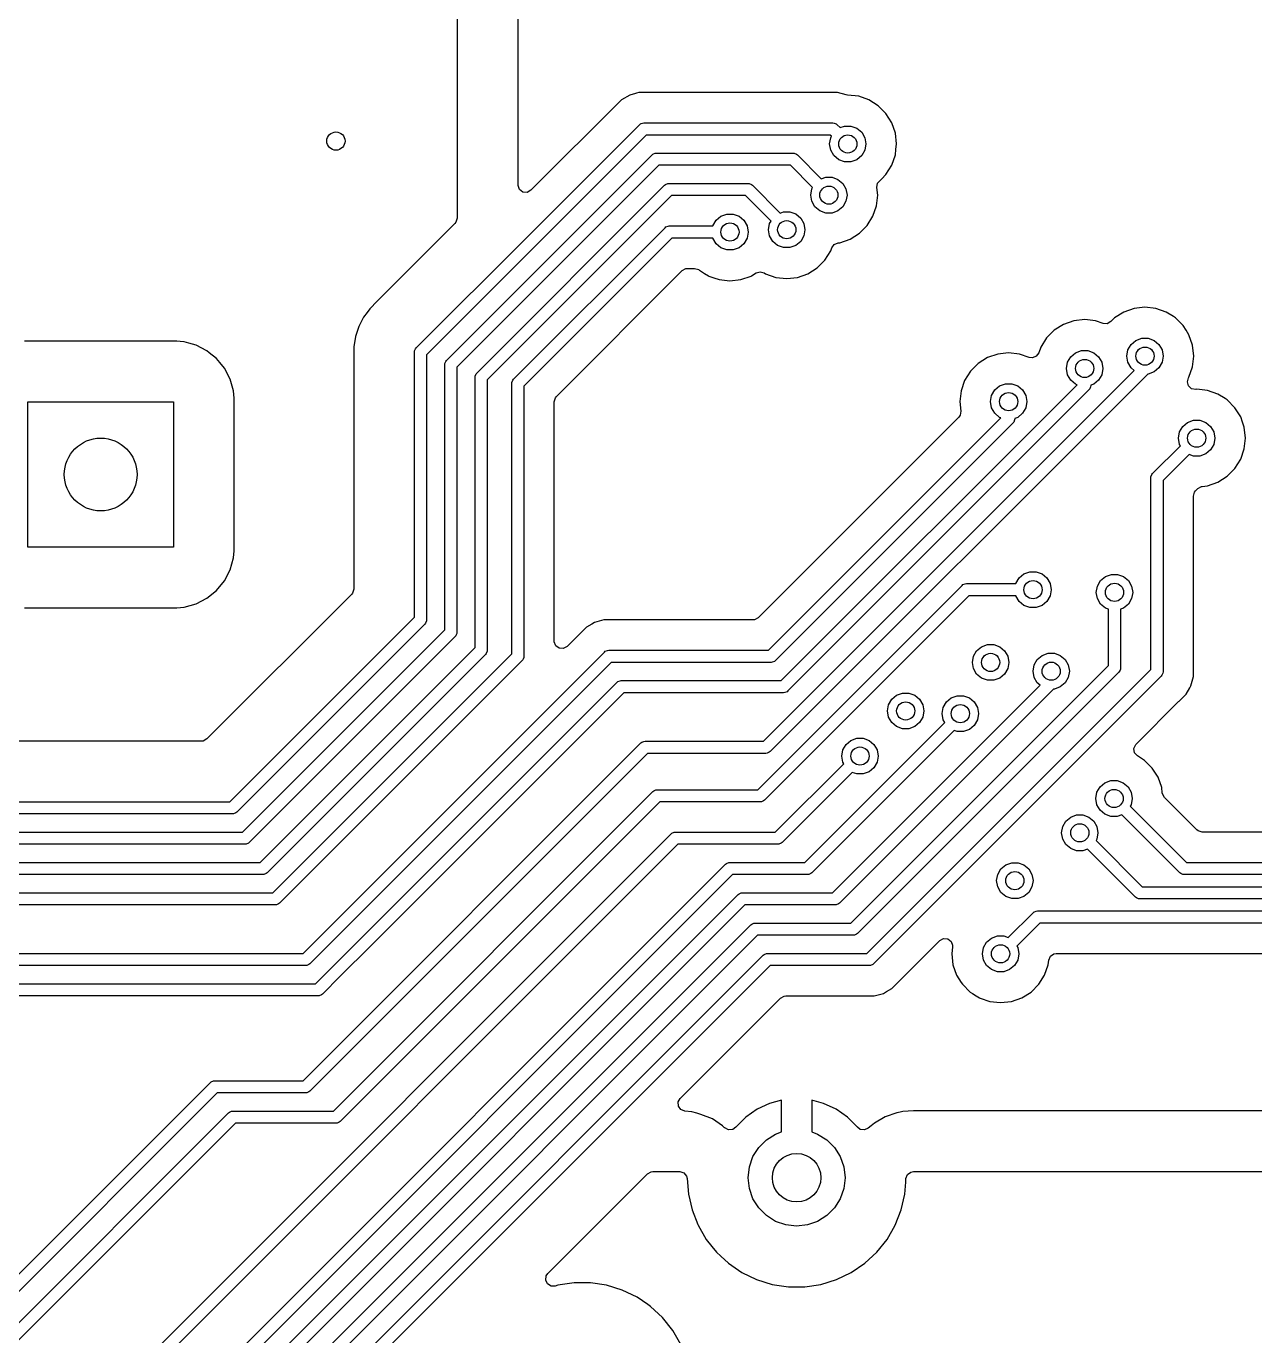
# Model space of a CAD drawing. Extents: x 2.85 to 10.26, y -4.55 to -2.42.
# Drawn here: x 4.523 to 5.321, y -4.004 to -3.154 of the extents above; entities that cross this region are included whole.
import ezdxf

# ---------------------------------------------------------------- set-up
doc = ezdxf.new("R2010")
doc.units = 0
doc.header["$MEASUREMENT"] = 0
doc.layers.add('BLACK', color=7, linetype='CONTINUOUS')

msp = doc.modelspace()

# ---------------------------------------------------------------- linework, layer by layer
at = {"layer": 'BLACK', "linetype": 'CONTINUOUS'}
for p, q in [((4.80315, -3.04229), (4.80315, -3.27838)), ((4.84274, -3.25687), (4.84274, -3.04229)), ((4.91906, -3.19742), (4.91523, -3.19844)), ((4.91963, -3.19726), (4.91906, -3.19742)), ((4.92124, -3.19683), (4.91963, -3.19726)), ((4.91963, -3.19726), (4.91963, -3.19726)), ((5.04374, -3.19683), (4.92124, -3.19683)), ((5.04404, -3.19683), (5.04374, -3.19683)), ((5.04374, -3.19683), (5.04374, -3.19683)), ((5.05026, -3.19683), (5.04404, -3.19683)), ((5.05578, -3.19831), (5.05026, -3.19683)), ((4.90984, -3.20155), (4.85107, -3.26033)), ((4.91523, -3.19844), (4.90984, -3.20155)), ((4.90984, -3.20155), (4.90984, -3.20155)), ((4.91523, -3.19844), (4.91523, -3.19844)), ((5.0566, -3.19842), (5.05578, -3.19831)), ((5.0566, -3.19844), (5.0566, -3.19842)), ((5.06393, -3.19927), (5.0566, -3.19844)), ((5.07063, -3.20162), (5.06393, -3.19927)), ((5.06393, -3.19927), (5.06393, -3.19927)), ((5.07664, -3.20539), (5.07063, -3.20162)), ((5.08167, -3.21042), (5.07664, -3.20539)), ((5.08544, -3.21643), (5.08167, -3.21042)), ((4.81766, -3.3216), (4.92157, -3.21769)), ((4.92157, -3.21769), (4.92217, -3.2172)), ((4.92217, -3.2172), (4.92259, -3.21703)), ((4.92259, -3.21703), (4.92359, -3.21661)), ((4.92359, -3.21661), (4.92436, -3.21654)), ((4.92436, -3.21654), (5.04715, -3.21654)), ((5.04715, -3.21654), (5.04792, -3.21661)), ((5.04792, -3.21661), (5.04934, -3.2172)), ((5.04934, -3.2172), (5.04994, -3.21769)), ((5.04994, -3.21769), (5.05188, -3.21963)), ((5.05188, -3.21963), (5.05482, -3.21856)), ((5.05482, -3.21856), (5.05892, -3.21856)), ((5.05892, -3.21856), (5.06278, -3.21996)), ((5.06278, -3.21996), (5.06592, -3.2226)), ((5.06592, -3.2226), (5.06797, -3.22615)), ((5.08779, -3.22313), (5.08544, -3.21643)), ((5.08859, -3.23019), (5.08779, -3.22313)), ((5.08779, -3.22313), (5.08779, -3.22313)), ((4.92599, -3.22441), (4.82323, -3.32717)), ((5.04552, -3.22441), (4.92599, -3.22441)), ((5.04506, -3.23019), (5.04577, -3.22615)), ((5.04577, -3.23423), (5.04506, -3.23019)), ((5.04632, -3.22521), (5.04552, -3.22441)), ((5.04577, -3.22615), (5.04632, -3.22521)), ((5.06797, -3.22615), (5.06868, -3.23019)), ((5.06868, -3.23019), (5.06797, -3.23423)), ((5.08817, -3.23387), (5.08859, -3.23019)), ((5.08859, -3.23019), (5.08859, -3.23019)), ((4.79629, -3.37081), (4.92973, -3.23737)), ((4.92973, -3.23737), (4.93032, -3.23688)), ((4.93032, -3.23688), (4.93074, -3.23671)), ((4.93074, -3.23671), (4.93174, -3.2363)), ((4.93174, -3.2363), (4.93251, -3.23622)), ((4.93251, -3.23622), (5.02132, -3.23622)), ((5.02132, -3.23622), (5.02209, -3.2363)), ((5.02209, -3.2363), (5.02351, -3.23688)), ((5.02351, -3.23688), (5.0241, -3.23737)), ((5.0241, -3.23737), (5.03959, -3.25287)), ((5.04782, -3.23778), (5.04577, -3.23423)), ((5.05096, -3.24042), (5.04782, -3.23778)), ((5.05482, -3.24182), (5.05096, -3.24042)), ((5.06278, -3.24042), (5.05892, -3.24182)), ((5.06592, -3.23778), (5.06278, -3.24042)), ((5.06797, -3.23423), (5.06592, -3.23778)), ((5.08544, -3.24395), (5.08779, -3.23725)), ((5.08779, -3.23725), (5.08817, -3.23387)), ((4.93414, -3.24409), (4.80301, -3.37523)), ((5.01969, -3.24409), (4.93414, -3.24409)), ((5.03403, -3.25844), (5.01969, -3.24409)), ((5.05892, -3.24182), (5.05482, -3.24182)), ((5.08167, -3.24996), (5.08544, -3.24395)), ((4.81597, -3.37897), (4.93788, -3.25706)), ((4.84275, -3.25722), (4.84274, -3.25687)), ((4.84371, -3.2598), (4.84275, -3.25722)), ((4.93788, -3.25706), (4.93848, -3.25657)), ((4.93848, -3.25657), (4.9399, -3.25598)), ((4.9399, -3.25598), (4.94067, -3.25591)), ((4.94067, -3.25591), (4.99213, -3.25591)), ((4.99213, -3.25591), (4.99289, -3.25598)), ((4.99289, -3.25598), (4.99431, -3.25657)), ((4.99431, -3.25657), (4.99491, -3.25706)), ((4.99491, -3.25706), (5.01296, -3.2751)), ((5.03959, -3.25287), (5.04254, -3.2518)), ((5.04254, -3.2518), (5.04664, -3.2518)), ((5.04664, -3.2518), (5.05049, -3.2532)), ((5.05049, -3.2532), (5.05363, -3.25583)), ((5.05363, -3.25583), (5.05569, -3.25939)), ((5.07575, -3.25848), (5.07622, -3.25578)), ((5.07622, -3.25578), (5.07714, -3.25449)), ((5.07714, -3.25449), (5.07887, -3.25276)), ((5.07887, -3.25276), (5.08167, -3.24996)), ((4.9423, -3.26378), (4.82269, -3.38338)), ((4.84591, -3.26145), (4.84371, -3.2598)), ((4.84866, -3.26164), (4.84591, -3.26145)), ((4.85107, -3.26033), (4.84866, -3.26164)), ((4.9905, -3.26378), (4.9423, -3.26378)), ((5.00703, -3.28031), (4.9905, -3.26378)), ((5.03278, -3.26343), (5.03349, -3.25939)), ((5.03349, -3.26747), (5.03278, -3.26343)), ((5.03349, -3.25939), (5.03403, -3.25844)), ((5.05569, -3.25939), (5.0564, -3.26343)), ((5.0564, -3.26343), (5.05569, -3.26747)), ((5.07551, -3.27048), (5.0763, -3.26343)), ((5.0763, -3.26343), (5.07575, -3.25848)), ((5.0763, -3.26343), (5.0763, -3.26343)), ((5.01296, -3.2751), (5.01517, -3.2743)), ((5.01517, -3.2743), (5.01927, -3.2743)), ((5.01927, -3.2743), (5.02312, -3.2757)), ((5.03554, -3.27102), (5.03349, -3.26747)), ((5.03868, -3.27366), (5.03554, -3.27102)), ((5.04254, -3.27506), (5.03868, -3.27366)), ((5.05049, -3.27366), (5.04664, -3.27506)), ((5.05363, -3.27102), (5.05049, -3.27366)), ((5.05569, -3.26747), (5.05363, -3.27102)), ((5.07316, -3.27719), (5.07551, -3.27048)), ((5.07551, -3.27048), (5.07551, -3.27048)), ((4.80172, -3.28184), (4.79222, -3.29134)), ((4.80237, -3.28102), (4.80172, -3.28184)), ((4.80315, -3.27838), (4.80237, -3.28102)), ((4.96922, -3.28336), (4.97127, -3.27981)), ((4.97127, -3.27981), (4.97441, -3.27717)), ((4.97441, -3.27717), (4.97826, -3.27577)), ((4.97826, -3.27577), (4.98237, -3.27577)), ((4.98237, -3.27577), (4.98622, -3.27717)), ((4.98622, -3.27717), (4.98936, -3.27981)), ((4.98936, -3.27981), (4.99141, -3.28336)), ((5.00541, -3.28593), (5.00612, -3.28189)), ((5.00612, -3.28189), (5.00703, -3.28031)), ((5.02312, -3.2757), (5.02627, -3.27834)), ((5.02627, -3.27834), (5.02832, -3.28189)), ((5.02832, -3.28189), (5.02903, -3.28593)), ((5.04664, -3.27506), (5.04254, -3.27506)), ((5.06938, -3.2832), (5.07316, -3.27719)), ((4.79222, -3.29134), (4.78238, -3.30118)), ((4.83974, -3.38304), (4.93816, -3.28462)), ((4.94258, -3.29134), (4.84646, -3.38746)), ((4.93816, -3.28462), (4.93876, -3.28413)), ((4.93876, -3.28413), (4.94018, -3.28354)), ((4.94018, -3.28354), (4.94094, -3.28346)), ((4.94094, -3.28346), (4.9692, -3.28346)), ((4.9692, -3.29134), (4.94258, -3.29134)), ((4.9692, -3.28346), (4.96922, -3.28336)), ((4.96922, -3.29144), (4.9692, -3.29134)), ((4.97127, -3.29499), (4.96922, -3.29144)), ((4.99141, -3.29144), (4.98936, -3.29499)), ((4.99141, -3.28336), (4.99213, -3.2874)), ((4.99213, -3.2874), (4.99141, -3.29144)), ((5.00612, -3.28997), (5.00541, -3.28593)), ((5.00817, -3.29352), (5.00612, -3.28997)), ((5.02832, -3.28997), (5.02627, -3.29352)), ((5.02903, -3.28593), (5.02832, -3.28997)), ((5.05835, -3.292), (5.06436, -3.28822)), ((5.06436, -3.28822), (5.06938, -3.2832)), ((4.97441, -3.29763), (4.97127, -3.29499)), ((4.97826, -3.29903), (4.97441, -3.29763)), ((4.98237, -3.29903), (4.97826, -3.29903)), ((4.98622, -3.29763), (4.98237, -3.29903)), ((4.98936, -3.29499), (4.98622, -3.29763)), ((5.01131, -3.29616), (5.00817, -3.29352)), ((5.01517, -3.29756), (5.01131, -3.29616)), ((5.01927, -3.29756), (5.01517, -3.29756)), ((5.02312, -3.29616), (5.01927, -3.29756)), ((5.02627, -3.29352), (5.02312, -3.29616)), ((5.04201, -3.30571), (5.04579, -3.29969)), ((5.04579, -3.29969), (5.04649, -3.29771)), ((5.04649, -3.29771), (5.04809, -3.29547)), ((5.04809, -3.29547), (5.05055, -3.29447)), ((5.05055, -3.29447), (5.05164, -3.29435)), ((5.05164, -3.29435), (5.05835, -3.292)), ((4.78238, -3.30118), (4.75116, -3.33239)), ((4.78238, -3.30118), (4.78238, -3.30118)), ((5.03699, -3.31073), (5.04201, -3.30571)), ((4.86759, -3.39419), (4.94931, -3.31247)), ((4.94931, -3.31247), (4.95172, -3.31115)), ((4.95172, -3.31115), (4.95276, -3.31104)), ((4.95276, -3.31104), (4.95739, -3.31104)), ((4.95739, -3.31104), (4.96002, -3.31182)), ((4.96002, -3.31182), (4.96043, -3.31211)), ((4.96043, -3.31211), (4.96054, -3.3122)), ((4.96054, -3.3122), (4.96054, -3.3122)), ((4.96054, -3.3122), (4.96381, -3.31425)), ((4.96381, -3.31425), (4.96641, -3.31589)), ((4.96641, -3.31589), (4.96655, -3.31598)), ((4.96655, -3.31598), (4.96979, -3.31711)), ((4.98737, -3.31832), (4.99408, -3.31598)), ((4.99408, -3.31598), (4.99422, -3.31589)), ((4.99422, -3.31589), (4.99734, -3.31393)), ((4.99734, -3.31393), (4.99999, -3.31318)), ((4.99999, -3.31318), (5.00253, -3.31393)), ((5.00253, -3.31393), (5.00346, -3.31451)), ((5.00346, -3.31451), (5.01016, -3.31685)), ((5.01016, -3.31685), (5.01016, -3.31685)), ((5.01016, -3.31685), (5.01722, -3.31765)), ((5.01722, -3.31765), (5.02428, -3.31685)), ((5.02428, -3.31685), (5.03098, -3.31451)), ((5.02428, -3.31685), (5.02428, -3.31685)), ((5.02428, -3.31685), (5.02428, -3.31685)), ((5.03098, -3.31451), (5.03699, -3.31073)), ((4.80782, -3.33144), (4.81766, -3.3216)), ((4.96979, -3.31711), (4.97326, -3.31832)), ((4.97326, -3.31832), (4.97326, -3.31832)), ((4.97326, -3.31832), (4.98031, -3.31912)), ((4.98031, -3.31912), (4.98031, -3.31912)), ((4.98031, -3.31912), (4.98032, -3.31912)), ((4.98032, -3.31912), (4.98737, -3.31832)), ((4.98737, -3.31832), (4.98737, -3.31832)), ((4.98737, -3.31832), (4.98737, -3.31832)), ((5.01722, -3.31765), (5.01722, -3.31765)), ((5.01722, -3.31765), (5.01722, -3.31765)), ((4.75116, -3.33239), (4.74634, -3.33722)), ((4.7766, -3.36266), (4.80782, -3.33144)), ((4.80782, -3.33144), (4.80782, -3.33144)), ((4.82323, -3.32717), (4.81339, -3.33701)), ((4.82323, -3.32717), (4.82323, -3.32717)), ((4.74462, -3.33959), (4.74233, -3.34273)), ((4.74634, -3.33722), (4.74462, -3.33959)), ((4.74634, -3.33722), (4.74634, -3.33722)), ((4.74634, -3.33722), (4.74634, -3.33722)), ((4.81339, -3.33701), (4.78332, -3.36707)), ((4.81339, -3.33701), (4.81339, -3.33701)), ((5.23612, -3.33942), (5.23011, -3.34319)), ((5.24282, -3.33707), (5.23612, -3.33942)), ((5.24988, -3.33628), (5.24282, -3.33707)), ((5.24282, -3.33707), (5.24282, -3.33707)), ((5.25694, -3.33707), (5.24988, -3.33628)), ((5.24988, -3.33628), (5.24988, -3.33628)), ((5.26364, -3.33942), (5.25694, -3.33707)), ((5.25694, -3.33707), (5.25694, -3.33707)), ((5.26829, -3.34234), (5.26364, -3.33942)), ((5.26965, -3.34319), (5.26829, -3.34234)), ((4.73924, -3.34881), (4.73713, -3.3553)), ((4.74233, -3.34273), (4.73924, -3.34881)), ((5.19696, -3.34743), (5.19095, -3.35121)), ((5.20366, -3.34509), (5.19696, -3.34743)), ((5.21072, -3.34429), (5.20366, -3.34509)), ((5.20366, -3.34509), (5.20366, -3.34509)), ((5.21778, -3.34509), (5.21072, -3.34429)), ((5.21072, -3.34429), (5.21072, -3.34429)), ((5.22261, -3.34678), (5.21778, -3.34509)), ((5.21778, -3.34509), (5.21778, -3.34509)), ((5.22526, -3.34694), (5.22261, -3.34678)), ((5.22768, -3.34562), (5.22526, -3.34694)), ((5.23011, -3.34319), (5.22768, -3.34562)), ((5.27468, -3.34822), (5.26965, -3.34319)), ((5.27656, -3.35121), (5.27468, -3.34822)), ((4.62118, -3.35825), (4.52212, -3.35825)), ((4.62327, -3.35843), (4.62118, -3.35825)), ((4.62118, -3.35825), (4.62118, -3.35825)), ((4.62588, -3.35867), (4.62327, -3.35843)), ((4.62897, -3.35955), (4.62588, -3.35867)), ((4.62588, -3.35867), (4.62588, -3.35867)), ((4.62588, -3.35867), (4.62588, -3.35867)), ((4.63358, -3.36087), (4.62897, -3.35955)), ((4.73713, -3.3553), (4.73606, -3.36203)), ((5.18593, -3.35623), (5.18215, -3.36225)), ((5.19095, -3.35121), (5.18593, -3.35623)), ((5.24083, -3.3604), (5.24398, -3.35776)), ((5.24398, -3.35776), (5.24783, -3.35636)), ((5.24783, -3.35636), (5.25193, -3.35636)), ((5.25193, -3.35636), (5.25579, -3.35776)), ((5.25579, -3.35776), (5.25893, -3.3604)), ((5.27845, -3.35423), (5.27656, -3.35121)), ((5.2808, -3.36093), (5.27845, -3.35423)), ((4.64069, -3.36458), (4.63358, -3.36087)), ((4.63358, -3.36087), (4.63358, -3.36087)), ((4.63358, -3.36087), (4.63358, -3.36087)), ((4.64214, -3.36576), (4.64069, -3.36458)), ((4.64689, -3.36964), (4.64214, -3.36576)), ((4.73606, -3.36203), (4.73606, -3.51926)), ((4.77545, -3.36544), (4.77553, -3.36467)), ((4.77545, -3.5376), (4.77545, -3.36544)), ((4.77553, -3.36467), (4.77611, -3.36325)), ((4.77611, -3.36325), (4.7766, -3.36266)), ((4.78332, -3.36707), (4.78332, -3.53923)), ((5.15428, -3.36664), (5.14757, -3.36898)), ((5.16134, -3.36584), (5.15428, -3.36664)), ((5.15428, -3.36664), (5.15428, -3.36664)), ((5.16839, -3.36664), (5.16134, -3.36584)), ((5.16134, -3.36584), (5.16134, -3.36584)), ((5.17467, -3.36883), (5.16839, -3.36664)), ((5.16839, -3.36664), (5.16839, -3.36664)), ((5.17929, -3.36807), (5.17673, -3.36909)), ((5.18089, -3.36584), (5.17929, -3.36807)), ((5.18215, -3.36225), (5.18089, -3.36584)), ((5.20167, -3.36842), (5.20482, -3.36578)), ((5.20482, -3.36578), (5.20867, -3.36438)), ((5.20867, -3.36438), (5.21277, -3.36438)), ((5.21277, -3.36438), (5.21663, -3.36578)), ((5.21663, -3.36578), (5.21977, -3.36842)), ((5.23807, -3.36799), (5.23878, -3.36395)), ((5.23878, -3.37203), (5.23807, -3.36799)), ((5.23878, -3.36395), (5.24083, -3.3604)), ((5.25893, -3.3604), (5.26098, -3.36395)), ((5.26098, -3.36395), (5.26169, -3.36799)), ((5.26169, -3.36799), (5.26098, -3.37203)), ((5.2816, -3.36799), (5.2808, -3.36093)), ((5.2808, -3.36093), (5.2808, -3.36093)), ((5.2808, -3.37505), (5.2816, -3.36799)), ((5.2816, -3.36799), (5.2816, -3.36799)), ((4.64894, -3.37215), (4.64689, -3.36964)), ((4.65196, -3.37585), (4.64894, -3.37215)), ((4.65567, -3.38295), (4.65196, -3.37585)), ((4.79514, -3.3736), (4.79521, -3.37283)), ((4.79514, -3.40551), (4.79514, -3.3736)), ((4.79521, -3.37283), (4.7958, -3.37141)), ((4.7958, -3.37141), (4.79629, -3.37081)), ((4.80301, -3.37523), (4.80301, -3.40551)), ((5.14156, -3.37276), (5.13654, -3.37778)), ((5.14757, -3.36898), (5.14156, -3.37276)), ((5.17673, -3.36909), (5.17467, -3.36883)), ((5.19891, -3.37601), (5.19962, -3.37197)), ((5.19962, -3.38005), (5.19891, -3.37601)), ((5.19962, -3.37197), (5.20167, -3.36842)), ((5.21977, -3.36842), (5.22182, -3.37197)), ((5.22182, -3.37197), (5.22253, -3.37601)), ((5.22253, -3.37601), (5.22182, -3.38005)), ((5.24083, -3.37558), (5.23878, -3.37203)), ((5.24286, -3.37728), (5.24083, -3.37558)), ((5.25893, -3.37558), (5.25579, -3.37822)), ((5.26098, -3.37203), (5.25893, -3.37558)), ((5.27845, -3.38175), (5.2808, -3.37505)), ((5.2808, -3.37505), (5.2808, -3.37505)), ((4.65787, -3.39065), (4.65567, -3.38295)), ((4.81482, -3.38175), (4.8149, -3.38098)), ((4.81482, -3.55728), (4.81482, -3.38175)), ((4.8149, -3.38098), (4.81548, -3.37956)), ((4.81548, -3.37956), (4.81597, -3.37897)), ((4.82269, -3.38338), (4.82269, -3.55892)), ((4.83858, -3.38583), (4.83866, -3.38506)), ((4.83866, -3.38506), (4.83925, -3.38364)), ((4.83925, -3.38364), (4.83974, -3.38304)), ((5.00203, -3.61811), (5.24286, -3.37728)), ((5.25165, -3.37962), (5.00644, -3.62483)), ((5.13276, -3.3838), (5.13042, -3.3905)), ((5.13654, -3.37778), (5.13276, -3.3838)), ((5.20167, -3.3836), (5.19962, -3.38005)), ((5.20482, -3.38624), (5.20167, -3.3836)), ((5.21977, -3.3836), (5.21663, -3.38624)), ((5.22182, -3.38005), (5.21977, -3.3836)), ((5.25193, -3.37962), (5.25165, -3.37962)), ((5.25579, -3.37822), (5.25193, -3.37962)), ((5.27745, -3.38461), (5.2782, -3.38216)), ((5.27814, -3.38727), (5.27745, -3.38461)), ((5.2782, -3.38216), (5.27845, -3.38175)), ((5.27845, -3.38175), (5.27845, -3.38175)), ((4.65829, -3.39535), (4.65787, -3.39065)), ((4.83858, -3.56136), (4.83858, -3.38583)), ((4.84646, -3.38746), (4.84646, -3.56299)), ((5.01356, -3.57874), (5.20573, -3.38657)), ((5.21351, -3.38993), (5.01797, -3.58546)), ((5.13042, -3.3905), (5.12962, -3.39756)), ((5.13042, -3.3905), (5.13042, -3.3905)), ((5.14952, -3.39756), (5.15024, -3.39352)), ((5.15024, -3.39352), (5.15229, -3.38996)), ((5.15229, -3.38996), (5.15543, -3.38733)), ((5.15543, -3.38733), (5.15928, -3.38592)), ((5.15928, -3.38592), (5.16339, -3.38592)), ((5.16339, -3.38592), (5.16724, -3.38733)), ((5.16724, -3.38733), (5.17038, -3.38996)), ((5.17038, -3.38996), (5.17243, -3.39352)), ((5.17243, -3.39352), (5.17315, -3.39756)), ((5.20573, -3.38657), (5.20482, -3.38624)), ((5.214, -3.38933), (5.21351, -3.38993)), ((5.21458, -3.38791), (5.214, -3.38933)), ((5.21466, -3.38714), (5.21458, -3.38791)), ((5.21663, -3.38624), (5.21466, -3.38695)), ((5.21466, -3.38695), (5.21466, -3.38714)), ((5.28017, -3.38914), (5.27814, -3.38727)), ((5.28288, -3.38961), (5.28017, -3.38914)), ((5.28346, -3.38954), (5.28288, -3.38961)), ((5.29052, -3.39034), (5.28346, -3.38954)), ((5.28346, -3.38954), (5.28346, -3.38954)), ((5.29723, -3.39269), (5.29052, -3.39034)), ((5.29052, -3.39034), (5.29052, -3.39034)), ((5.30189, -3.39562), (5.29723, -3.39269)), ((4.52441, -3.49213), (4.52441, -3.39764)), ((4.52441, -3.39764), (4.6189, -3.39764)), ((4.6189, -3.39764), (4.6189, -3.49213)), ((4.65829, -3.49441), (4.65829, -3.39535)), ((4.86616, -3.39764), (4.86694, -3.395)), ((4.86616, -3.55319), (4.86616, -3.39764)), ((4.86694, -3.395), (4.86759, -3.39419)), ((5.12962, -3.39756), (5.12962, -3.39756)), ((5.12962, -3.39756), (5.13031, -3.40368)), ((5.15024, -3.4016), (5.14952, -3.39756)), ((5.15229, -3.40515), (5.15024, -3.4016)), ((5.17243, -3.4016), (5.17038, -3.40515)), ((5.17315, -3.39756), (5.17243, -3.4016)), ((5.30324, -3.39646), (5.30189, -3.39562)), ((5.30826, -3.40149), (5.30324, -3.39646)), ((5.31204, -3.4075), (5.30826, -3.40149)), ((4.79514, -3.54331), (4.79514, -3.40551)), ((4.80301, -3.40551), (4.80301, -3.54331)), ((5.12891, -3.40768), (4.99867, -3.53792)), ((5.0054, -3.55906), (5.15634, -3.40812)), ((5.12984, -3.40639), (5.12891, -3.40768)), ((5.13031, -3.40368), (5.12984, -3.40639)), ((5.15543, -3.40778), (5.15229, -3.40515)), ((5.15634, -3.40812), (5.15543, -3.40778)), ((5.1652, -3.40946), (5.16461, -3.41088)), ((5.16527, -3.40869), (5.1652, -3.40946)), ((5.16724, -3.40778), (5.16527, -3.4085)), ((5.16527, -3.4085), (5.16527, -3.40869)), ((5.17038, -3.40515), (5.16724, -3.40778)), ((5.27756, -3.41103), (5.28141, -3.40963)), ((5.28141, -3.40963), (5.28552, -3.40963)), ((5.28552, -3.40963), (5.28937, -3.41103)), ((5.31324, -3.41094), (5.31204, -3.4075)), ((5.16412, -3.41148), (5.00982, -3.56578)), ((5.16461, -3.41088), (5.16412, -3.41148)), ((5.27165, -3.42126), (5.27237, -3.41722)), ((5.27237, -3.41722), (5.27442, -3.41367)), ((5.27442, -3.41367), (5.27756, -3.41103)), ((5.28937, -3.41103), (5.29251, -3.41367)), ((5.29251, -3.41367), (5.29456, -3.41722)), ((5.29456, -3.41722), (5.29528, -3.42126)), ((5.31438, -3.4142), (5.31324, -3.41094)), ((5.31518, -3.42126), (5.31438, -3.4142)), ((5.31438, -3.4142), (5.31438, -3.4142)), ((5.25485, -3.4443), (5.27291, -3.42624)), ((5.27237, -3.4253), (5.27165, -3.42126)), ((5.27291, -3.42624), (5.27237, -3.4253)), ((5.29456, -3.4253), (5.29251, -3.42885)), ((5.29528, -3.42126), (5.29456, -3.4253)), ((5.31438, -3.42832), (5.31518, -3.42126)), ((5.31518, -3.42126), (5.31518, -3.42126)), ((5.27847, -3.43182), (5.26158, -3.44872)), ((5.28141, -3.43289), (5.27847, -3.43182)), ((5.28552, -3.43289), (5.28141, -3.43289)), ((5.28937, -3.43149), (5.28552, -3.43289)), ((5.29251, -3.42885), (5.28937, -3.43149)), ((5.30826, -3.44103), (5.31204, -3.43502)), ((5.31204, -3.43502), (5.31438, -3.42832)), ((5.31438, -3.42832), (5.31438, -3.42832)), ((5.25437, -3.4449), (5.25485, -3.4443)), ((5.30324, -3.44606), (5.30826, -3.44103)), ((5.2537, -3.44709), (5.25378, -3.44632)), ((5.2537, -3.57144), (5.2537, -3.44709)), ((5.25378, -3.44632), (5.25437, -3.4449)), ((5.26158, -3.44872), (5.26158, -3.57307)), ((5.28419, -3.45396), (5.28661, -3.45265)), ((5.28661, -3.45265), (5.2871, -3.45257)), ((5.2871, -3.45257), (5.29052, -3.45218)), ((5.29052, -3.45218), (5.29723, -3.44983)), ((5.29723, -3.44983), (5.30324, -3.44606)), ((5.28128, -3.4589), (5.28206, -3.45626)), ((5.28128, -3.56996), (5.28128, -3.4589)), ((5.28206, -3.45626), (5.28271, -3.45545)), ((5.28271, -3.45545), (5.28419, -3.45396)), ((4.6189, -3.49213), (4.52441, -3.49213)), ((4.65787, -3.49911), (4.65829, -3.49441)), ((4.65567, -3.50681), (4.65787, -3.49911)), ((4.65196, -3.51391), (4.65567, -3.50681)), ((5.16607, -3.51565), (5.16812, -3.51209)), ((5.16812, -3.51209), (5.17126, -3.50946)), ((5.17126, -3.50946), (5.17511, -3.50805)), ((5.17511, -3.50805), (5.17922, -3.50805)), ((5.17922, -3.50805), (5.18307, -3.50946)), ((5.18307, -3.50946), (5.18621, -3.51209)), ((5.18621, -3.51209), (5.18826, -3.51565)), ((5.22103, -3.51383), (5.22417, -3.51119)), ((5.22417, -3.51119), (5.22803, -3.50979)), ((5.22803, -3.50979), (5.23213, -3.50979)), ((5.23213, -3.50979), (5.23599, -3.51119)), ((5.23599, -3.51119), (5.23913, -3.51383)), ((4.64069, -3.52518), (4.64689, -3.52012)), ((4.64689, -3.52012), (4.65196, -3.51391)), ((4.73606, -3.51926), (4.73529, -3.5219)), ((4.99837, -3.64961), (5.13107, -3.5169)), ((5.13107, -3.5169), (5.13167, -3.51641)), ((5.13167, -3.51641), (5.13309, -3.51582)), ((5.13309, -3.51582), (5.13386, -3.51575)), ((5.13386, -3.51575), (5.16605, -3.51575)), ((5.16605, -3.51575), (5.16607, -3.51565)), ((5.18826, -3.51565), (5.18898, -3.51969)), ((5.18898, -3.51969), (5.18826, -3.52372)), ((5.21827, -3.52142), (5.21898, -3.51738)), ((5.21898, -3.51738), (5.22103, -3.51383)), ((5.23913, -3.51383), (5.24118, -3.51738)), ((5.24118, -3.51738), (5.24189, -3.52142)), ((4.62588, -3.5311), (4.63358, -3.52889)), ((4.63358, -3.52889), (4.64069, -3.52518)), ((4.73463, -3.52271), (4.64068, -3.61666)), ((4.73529, -3.5219), (4.73463, -3.52271)), ((5.13549, -3.52362), (5.00278, -3.65633)), ((5.16605, -3.52362), (5.13549, -3.52362)), ((5.16607, -3.52372), (5.16605, -3.52362)), ((5.16812, -3.52728), (5.16607, -3.52372)), ((5.17126, -3.52991), (5.16812, -3.52728)), ((5.18621, -3.52728), (5.18307, -3.52991)), ((5.18826, -3.52372), (5.18621, -3.52728)), ((5.21898, -3.52546), (5.21827, -3.52142)), ((5.22103, -3.52901), (5.21898, -3.52546)), ((5.22417, -3.53165), (5.22103, -3.52901)), ((5.23913, -3.52901), (5.23599, -3.53165)), ((5.24118, -3.52546), (5.23913, -3.52901)), ((5.24189, -3.52142), (5.24118, -3.52546)), ((4.52212, -3.53152), (4.62118, -3.53152)), ((4.62118, -3.53152), (4.62588, -3.5311)), ((4.65557, -3.65748), (4.77545, -3.5376)), ((4.99867, -3.53792), (4.99626, -3.53924)), ((5.17511, -3.53132), (5.17126, -3.52991)), ((5.17922, -3.53132), (5.17511, -3.53132)), ((5.18307, -3.52991), (5.17922, -3.53132)), ((5.22614, -3.53236), (5.22417, -3.53165)), ((5.22614, -3.56888), (5.22614, -3.53236)), ((5.23599, -3.53165), (5.23402, -3.53236)), ((5.23402, -3.53236), (5.23402, -3.57051)), ((4.78217, -3.54201), (4.65998, -3.6642)), ((4.66372, -3.67717), (4.79514, -3.54575)), ((4.78266, -3.54142), (4.78217, -3.54201)), ((4.78325, -3.54), (4.78266, -3.54142)), ((4.78332, -3.53923), (4.78325, -3.54)), ((4.79514, -3.54575), (4.79514, -3.54331)), ((4.79514, -3.54331), (4.79514, -3.54331)), ((4.80301, -3.54331), (4.80301, -3.54331)), ((4.80301, -3.54331), (4.80301, -3.54738)), ((4.88706, -3.54407), (4.8745, -3.55664)), ((4.89052, -3.54208), (4.88706, -3.54407)), ((4.88706, -3.54407), (4.88706, -3.54407)), ((4.89245, -3.54096), (4.89052, -3.54208)), ((4.89052, -3.54208), (4.89052, -3.54208)), ((4.89846, -3.53935), (4.89245, -3.54096)), ((4.89245, -3.54096), (4.89245, -3.54096)), ((4.90469, -3.53935), (4.89846, -3.53935)), ((4.90499, -3.53935), (4.90469, -3.53935)), ((4.99522, -3.53935), (4.90499, -3.53935)), ((4.90499, -3.53935), (4.90499, -3.53935)), ((4.99626, -3.53924), (4.99522, -3.53935)), ((4.80186, -3.55017), (4.66814, -3.68389)), ((4.80235, -3.54957), (4.80186, -3.55017)), ((4.80256, -3.54905), (4.80235, -3.54957)), ((4.80293, -3.54815), (4.80256, -3.54905)), ((4.80301, -3.54738), (4.80293, -3.54815)), ((4.86617, -3.55353), (4.86616, -3.55319)), ((4.86714, -3.55611), (4.86617, -3.55353)), ((4.67525, -3.69685), (4.81482, -3.55728)), ((4.82154, -3.5617), (4.67967, -3.70357)), ((4.68341, -3.71654), (4.83858, -3.56136)), ((4.70309, -3.75591), (4.89879, -3.56021)), ((4.82203, -3.5611), (4.82154, -3.5617)), ((4.82262, -3.55968), (4.82203, -3.5611)), ((4.82269, -3.55892), (4.82262, -3.55968)), ((4.84646, -3.56299), (4.84638, -3.56376)), ((4.86934, -3.55776), (4.86714, -3.55611)), ((4.87208, -3.55796), (4.86934, -3.55776)), ((4.8745, -3.55664), (4.87208, -3.55796)), ((4.89879, -3.56021), (4.89939, -3.55972)), ((4.89939, -3.55972), (4.90081, -3.55913)), ((4.90081, -3.55913), (4.90157, -3.55906)), ((4.90157, -3.55906), (5.0054, -3.55906)), ((5.1378, -3.56693), (5.13851, -3.56289)), ((5.13851, -3.56289), (5.14056, -3.55934)), ((5.14056, -3.55934), (5.1437, -3.5567)), ((5.1437, -3.5567), (5.14756, -3.5553)), ((5.14756, -3.5553), (5.15166, -3.5553)), ((5.15166, -3.5553), (5.15551, -3.5567)), ((5.15551, -3.5567), (5.15865, -3.55934)), ((5.15865, -3.55934), (5.16071, -3.56289)), ((5.16071, -3.56289), (5.16142, -3.56693)), ((5.17993, -3.56504), (5.18307, -3.56241)), ((5.18307, -3.56241), (5.18693, -3.56101)), ((5.18693, -3.56101), (5.19103, -3.56101)), ((5.19103, -3.56101), (5.19488, -3.56241)), ((5.19488, -3.56241), (5.19802, -3.56504)), ((4.8453, -3.56578), (4.68782, -3.72326)), ((4.90321, -3.56693), (4.70751, -3.76263)), ((4.84579, -3.56518), (4.8453, -3.56578)), ((4.84597, -3.56476), (4.84579, -3.56518)), ((4.84638, -3.56376), (4.84597, -3.56476)), ((5.00703, -3.56693), (4.90321, -3.56693)), ((5.0078, -3.56685), (5.00703, -3.56693)), ((5.00922, -3.56627), (5.0078, -3.56685)), ((5.00982, -3.56578), (5.00922, -3.56627)), ((5.0588, -3.73622), (5.22614, -3.56888)), ((5.06924, -3.75591), (5.2537, -3.57144)), ((5.13851, -3.57097), (5.1378, -3.56693)), ((5.14056, -3.57452), (5.13851, -3.57097)), ((5.16071, -3.57097), (5.15865, -3.57452)), ((5.16142, -3.56693), (5.16071, -3.57097)), ((5.17717, -3.57264), (5.17788, -3.5686)), ((5.17788, -3.5686), (5.17993, -3.56504)), ((5.19802, -3.56504), (5.20008, -3.5686)), ((5.20008, -3.5686), (5.20079, -3.57264)), ((5.23366, -3.57195), (5.23335, -3.5727)), ((5.23394, -3.57128), (5.23366, -3.57195)), ((5.23402, -3.57051), (5.23394, -3.57128)), ((5.28128, -3.57618), (5.28128, -3.56996)), ((4.74145, -3.74539), (4.90694, -3.57989)), ((4.90694, -3.57989), (4.90754, -3.5794)), ((4.90754, -3.5794), (4.90896, -3.57882)), ((4.90896, -3.57882), (4.90973, -3.57874)), ((4.90973, -3.57874), (5.01356, -3.57874)), ((5.23286, -3.57329), (5.06321, -3.74294)), ((5.26042, -3.57585), (5.07365, -3.76263)), ((5.1437, -3.57716), (5.14056, -3.57452)), ((5.14756, -3.57856), (5.1437, -3.57716)), ((5.15166, -3.57856), (5.14756, -3.57856)), ((5.15551, -3.57716), (5.15166, -3.57856)), ((5.15865, -3.57452), (5.15551, -3.57716)), ((5.17788, -3.57668), (5.17717, -3.57264)), ((5.17993, -3.58023), (5.17788, -3.57668)), ((5.18176, -3.58176), (5.17993, -3.58023)), ((5.19802, -3.58023), (5.19488, -3.58287)), ((5.20008, -3.57668), (5.19802, -3.58023)), ((5.20079, -3.57264), (5.20008, -3.57668)), ((5.23335, -3.5727), (5.23286, -3.57329)), ((5.26091, -3.57526), (5.26042, -3.57585)), ((5.26111, -3.57478), (5.26091, -3.57526)), ((5.2615, -3.57384), (5.26111, -3.57478)), ((5.26158, -3.57307), (5.2615, -3.57384)), ((5.27967, -3.5822), (5.28128, -3.57618)), ((4.91136, -3.58661), (4.74702, -3.75096)), ((5.01519, -3.58661), (4.91136, -3.58661)), ((5.01596, -3.58654), (5.01519, -3.58661)), ((5.01738, -3.58595), (5.01596, -3.58654)), ((5.01797, -3.58546), (5.01738, -3.58595)), ((5.04699, -3.71654), (5.18176, -3.58176)), ((5.19039, -3.58427), (5.0514, -3.72326)), ((5.08544, -3.59083), (5.08858, -3.5882)), ((5.08858, -3.5882), (5.09244, -3.58679)), ((5.09244, -3.58679), (5.09654, -3.58679)), ((5.09654, -3.58679), (5.10039, -3.5882)), ((5.10039, -3.5882), (5.10354, -3.59083)), ((5.12402, -3.58997), (5.12787, -3.58856)), ((5.12787, -3.58856), (5.13197, -3.58856)), ((5.13197, -3.58856), (5.13583, -3.58997)), ((5.19103, -3.58427), (5.19039, -3.58427)), ((5.19488, -3.58287), (5.19103, -3.58427)), ((5.27215, -3.59199), (5.27656, -3.58759)), ((5.27656, -3.58759), (5.27892, -3.5835)), ((5.27892, -3.5835), (5.27967, -3.5822)), ((5.08268, -3.59843), (5.08339, -3.59439)), ((5.08339, -3.59439), (5.08544, -3.59083)), ((5.10354, -3.59083), (5.10559, -3.59439)), ((5.10559, -3.59439), (5.1063, -3.59843)), ((5.11811, -3.6002), (5.11882, -3.59616)), ((5.11882, -3.59616), (5.12087, -3.5926)), ((5.12087, -3.5926), (5.12402, -3.58997)), ((5.13583, -3.58997), (5.13897, -3.5926)), ((5.13897, -3.5926), (5.14102, -3.59616)), ((5.14102, -3.59616), (5.14173, -3.6002)), ((5.24411, -3.62003), (5.27175, -3.59239)), ((5.27175, -3.59239), (5.27215, -3.59199)), ((5.27175, -3.59239), (5.27175, -3.59239)), ((5.27215, -3.59199), (5.27215, -3.59199)), ((5.02907, -3.69685), (5.11987, -3.60605)), ((5.08339, -3.60246), (5.08268, -3.59843)), ((5.08544, -3.60602), (5.08339, -3.60246)), ((5.08858, -3.60865), (5.08544, -3.60602)), ((5.10354, -3.60602), (5.10039, -3.60865)), ((5.10559, -3.60246), (5.10354, -3.60602)), ((5.1063, -3.59843), (5.10559, -3.60246)), ((5.11882, -3.60424), (5.11811, -3.6002)), ((5.11987, -3.60605), (5.11882, -3.60424)), ((5.14102, -3.60424), (5.13897, -3.60779)), ((5.14173, -3.6002), (5.14102, -3.60424)), ((5.12594, -3.61112), (5.03349, -3.70357)), ((5.09244, -3.61006), (5.08858, -3.60865)), ((5.09654, -3.61006), (5.09244, -3.61006)), ((5.10039, -3.60865), (5.09654, -3.61006)), ((5.12787, -3.61183), (5.12594, -3.61112)), ((5.13197, -3.61183), (5.12787, -3.61183)), ((5.13583, -3.61042), (5.13197, -3.61183)), ((5.13897, -3.60779), (5.13583, -3.61042)), ((4.63723, -3.61809), (4.10943, -3.61809)), ((4.63827, -3.61798), (4.63723, -3.61809)), ((4.64068, -3.61666), (4.63827, -3.61798)), ((4.70309, -3.83858), (4.92241, -3.61926)), ((4.92241, -3.61926), (4.92301, -3.61877)), ((4.92301, -3.61877), (4.92443, -3.61819)), ((4.92443, -3.61819), (4.9252, -3.61811)), ((4.9252, -3.61811), (5.00203, -3.61811)), ((5.05366, -3.62372), (5.05572, -3.62016)), ((5.05572, -3.62016), (5.05886, -3.61753)), ((5.05886, -3.61753), (5.06271, -3.61612)), ((5.06271, -3.61612), (5.06681, -3.61612)), ((5.06681, -3.61612), (5.07067, -3.61753)), ((5.07067, -3.61753), (5.07381, -3.62016)), ((5.07381, -3.62016), (5.07586, -3.62372)), ((5.24273, -3.62284), (5.24384, -3.62032)), ((5.24314, -3.62556), (5.24273, -3.62284)), ((5.24384, -3.62032), (5.24411, -3.62003)), ((4.92683, -3.62598), (4.70751, -3.8453)), ((5.00366, -3.62598), (4.92683, -3.62598)), ((5.00443, -3.62591), (5.00366, -3.62598)), ((5.00584, -3.62532), (5.00443, -3.62591)), ((5.00644, -3.62483), (5.00584, -3.62532)), ((5.05295, -3.62775), (5.05366, -3.62372)), ((5.05366, -3.63179), (5.05295, -3.62775)), ((5.07586, -3.62372), (5.07657, -3.62775)), ((5.07657, -3.62775), (5.07586, -3.63179)), ((5.24497, -3.62762), (5.24314, -3.62556)), ((5.24958, -3.63052), (5.24497, -3.62762)), ((5.25461, -3.63554), (5.24958, -3.63052)), ((5.24958, -3.63052), (5.24958, -3.63052)), ((5.00978, -3.67717), (5.05421, -3.63274)), ((5.05977, -3.63832), (5.0142, -3.68389)), ((5.05421, -3.63274), (5.05366, -3.63179)), ((5.06271, -3.63939), (5.05977, -3.63832)), ((5.06681, -3.63939), (5.06271, -3.63939)), ((5.07067, -3.63798), (5.06681, -3.63939)), ((5.07381, -3.63535), (5.07067, -3.63798)), ((5.07586, -3.63179), (5.07381, -3.63535)), ((5.25838, -3.64155), (5.25461, -3.63554)), ((5.21871, -3.65127), (5.22076, -3.64772)), ((5.22076, -3.64772), (5.2239, -3.64509)), ((5.2239, -3.64509), (5.22776, -3.64368)), ((5.22776, -3.64368), (5.23186, -3.64368)), ((5.23186, -3.64368), (5.23572, -3.64509)), ((5.23572, -3.64509), (5.23886, -3.64772)), ((5.23886, -3.64772), (5.24091, -3.65127)), ((5.26073, -3.64826), (5.25838, -3.64155)), ((5.26112, -3.65168), (5.26073, -3.64826)), ((4.72278, -3.85827), (4.93029, -3.65076)), ((4.93029, -3.65076), (4.93088, -3.65027)), ((4.93088, -3.65027), (4.9323, -3.64968)), ((4.9323, -3.64968), (4.93307, -3.64961)), ((4.93307, -3.64961), (4.99837, -3.64961)), ((5.00219, -3.65682), (5.00077, -3.6574)), ((5.00278, -3.65633), (5.00219, -3.65682)), ((5.218, -3.65531), (5.21871, -3.65127)), ((5.21871, -3.65935), (5.218, -3.65531)), ((5.24091, -3.65127), (5.24162, -3.65531)), ((5.24162, -3.65531), (5.24091, -3.65935)), ((5.2612, -3.65217), (5.26112, -3.65168)), ((5.26252, -3.65458), (5.2612, -3.65217)), ((5.28365, -3.67572), (5.26252, -3.65458)), ((4.10602, -3.65748), (4.65557, -3.65748)), ((4.6572, -3.66535), (4.10765, -3.66535)), ((4.65797, -3.66528), (4.6572, -3.66535)), ((4.65939, -3.66469), (4.65797, -3.66528)), ((4.65998, -3.6642), (4.65939, -3.66469)), ((4.9347, -3.65748), (4.72719, -3.86499)), ((5, -3.65748), (4.9347, -3.65748)), ((5.00077, -3.6574), (5, -3.65748)), ((5.22076, -3.66291), (5.21871, -3.65935)), ((5.2239, -3.66554), (5.22076, -3.66291)), ((5.22776, -3.66695), (5.2239, -3.66554)), ((5.24091, -3.65935), (5.24036, -3.6603)), ((5.24036, -3.6603), (5.27691, -3.69685)), ((5.19573, -3.67759), (5.19644, -3.67355)), ((5.19644, -3.67355), (5.19849, -3.66999)), ((5.19849, -3.66999), (5.20163, -3.66736)), ((5.20163, -3.66736), (5.20549, -3.66595)), ((5.20549, -3.66595), (5.20959, -3.66595)), ((5.20959, -3.66595), (5.21344, -3.66736)), ((5.21344, -3.66736), (5.21659, -3.66999)), ((5.21659, -3.66999), (5.21864, -3.67355)), ((5.21864, -3.67355), (5.21935, -3.67759)), ((5.23186, -3.66695), (5.22776, -3.66695)), ((5.2348, -3.66587), (5.23186, -3.66695)), ((5.2725, -3.70357), (5.2348, -3.66587)), ((4.11417, -3.67717), (4.66372, -3.67717)), ((4.56984, -4.05058), (4.9421, -3.67832)), ((4.9421, -3.67832), (4.94269, -3.67783)), ((4.94269, -3.67783), (4.94411, -3.67724)), ((4.94411, -3.67724), (4.94488, -3.67717)), ((4.94488, -3.67717), (5.00978, -3.67717)), ((5.19644, -3.68162), (5.19573, -3.67759)), ((5.19849, -3.68518), (5.19644, -3.68162)), ((5.21864, -3.68162), (5.21809, -3.68257)), ((5.21809, -3.68257), (5.24812, -3.7126)), ((5.21935, -3.67759), (5.21864, -3.68162)), ((5.28446, -3.67637), (5.28365, -3.67572)), ((5.2871, -3.67715), (5.28446, -3.67637)), ((5.45275, -3.67715), (5.2871, -3.67715)), ((4.66535, -3.68504), (4.1158, -3.68504)), ((4.94651, -3.68504), (4.57425, -4.0573)), ((4.66612, -3.68496), (4.66535, -3.68504)), ((4.66754, -3.68438), (4.66612, -3.68496)), ((4.66814, -3.68389), (4.66754, -3.68438)), ((5.01142, -3.68504), (4.94651, -3.68504)), ((5.01218, -3.68496), (5.01142, -3.68504)), ((5.0136, -3.68438), (5.01218, -3.68496)), ((5.0142, -3.68389), (5.0136, -3.68438)), ((5.20163, -3.68781), (5.19849, -3.68518)), ((5.20549, -3.68922), (5.20163, -3.68781)), ((5.20959, -3.68922), (5.20549, -3.68922)), ((5.21253, -3.68815), (5.20959, -3.68922)), ((5.24371, -3.71932), (5.21253, -3.68815)), ((4.1257, -3.69685), (4.64567, -3.69685)), ((4.56982, -4.10571), (4.97753, -3.698)), ((4.64567, -3.69685), (4.67525, -3.69685)), ((4.97753, -3.698), (4.97813, -3.69751)), ((4.97813, -3.69751), (4.97955, -3.69693)), ((4.97955, -3.69693), (4.98031, -3.69685)), ((4.98031, -3.69685), (5.02907, -3.69685)), ((5.15631, -3.70107), (5.15945, -3.69843)), ((5.15945, -3.69843), (5.1633, -3.69703)), ((5.1633, -3.69703), (5.16741, -3.69703)), ((5.16741, -3.69703), (5.17126, -3.69843)), ((5.17126, -3.69843), (5.1744, -3.70107)), ((5.27691, -3.69685), (5.46294, -3.69685)), ((4.64567, -3.70472), (4.12734, -3.70472)), ((4.98195, -3.70472), (4.57655, -4.11012)), ((4.67689, -3.70472), (4.64567, -3.70472)), ((4.67765, -3.70465), (4.67689, -3.70472)), ((4.67907, -3.70406), (4.67765, -3.70465)), ((4.67967, -3.70357), (4.67907, -3.70406)), ((5.0307, -3.70472), (4.98195, -3.70472)), ((5.03147, -3.70465), (5.0307, -3.70472)), ((5.03289, -3.70406), (5.03147, -3.70465)), ((5.03349, -3.70357), (5.03289, -3.70406)), ((5.15354, -3.70866), (5.15426, -3.70462)), ((5.15426, -3.70462), (5.15631, -3.70107)), ((5.1744, -3.70107), (5.17645, -3.70462)), ((5.17645, -3.70462), (5.17717, -3.70866)), ((5.2731, -3.70406), (5.2725, -3.70357)), ((5.27452, -3.70465), (5.2731, -3.70406)), ((5.27528, -3.70472), (5.27452, -3.70465)), ((5.46457, -3.70472), (5.27528, -3.70472)), ((4.13386, -3.71654), (4.68341, -3.71654)), ((4.9867, -3.71703), (4.9877, -3.71661)), ((4.9877, -3.71661), (4.98847, -3.71654)), ((4.98847, -3.71654), (5.04699, -3.71654)), ((5.15426, -3.7127), (5.15354, -3.70866)), ((5.15631, -3.71625), (5.15426, -3.7127)), ((5.15945, -3.71889), (5.15631, -3.71625)), ((5.1744, -3.71625), (5.17126, -3.71889)), ((5.17645, -3.7127), (5.1744, -3.71625)), ((5.17717, -3.70866), (5.17645, -3.7127)), ((5.24812, -3.7126), (5.48656, -3.7126)), ((4.68504, -3.72441), (4.13549, -3.72441)), ((4.68436, -4.01901), (4.98568, -3.71769)), ((4.68581, -3.72433), (4.68504, -3.72441)), ((4.68723, -3.72375), (4.68581, -3.72433)), ((4.68782, -3.72326), (4.68723, -3.72375)), ((4.9901, -3.72441), (4.69108, -4.02342)), ((4.98568, -3.71769), (4.98628, -3.7172)), ((4.98628, -3.7172), (4.9867, -3.71703)), ((5.04862, -3.72441), (4.9901, -3.72441)), ((5.04939, -3.72433), (5.04862, -3.72441)), ((5.05081, -3.72375), (5.04939, -3.72433)), ((5.0514, -3.72326), (5.05081, -3.72375)), ((5.1633, -3.72029), (5.15945, -3.71889)), ((5.16741, -3.72029), (5.1633, -3.72029)), ((5.17126, -3.71889), (5.16741, -3.72029)), ((5.2443, -3.71981), (5.24371, -3.71932)), ((5.24572, -3.7204), (5.2443, -3.71981)), ((5.24649, -3.72047), (5.24572, -3.7204)), ((5.48819, -3.72047), (5.24649, -3.72047)), ((5.16108, -3.74562), (5.1772, -3.7295)), ((5.1772, -3.7295), (5.1778, -3.72901)), ((5.1778, -3.72901), (5.17822, -3.72884)), ((5.17822, -3.72884), (5.17922, -3.72842)), ((5.17922, -3.72842), (5.17999, -3.72835)), ((5.17999, -3.72835), (5.47244, -3.72835)), ((4.70813, -4.02309), (4.99384, -3.73737)), ((4.99384, -3.73737), (4.99444, -3.73688)), ((4.99444, -3.73688), (4.99585, -3.7363)), ((4.99585, -3.7363), (4.99662, -3.73622)), ((4.99662, -3.73622), (5.0588, -3.73622)), ((5.18162, -3.73622), (5.16664, -3.7512)), ((5.47081, -3.73622), (5.18162, -3.73622)), ((4.99825, -3.74409), (4.71485, -4.0275)), ((4.72163, -3.76521), (4.74145, -3.74539)), ((4.74145, -3.74539), (4.74145, -3.74539)), ((5.06043, -3.74409), (4.99825, -3.74409)), ((5.0612, -3.74402), (5.06043, -3.74409)), ((5.06262, -3.74343), (5.0612, -3.74402)), ((5.06321, -3.74294), (5.06262, -3.74343)), ((5.09019, -3.77396), (5.11659, -3.74755)), ((5.11659, -3.74755), (5.119, -3.74623)), ((5.119, -3.74623), (5.12175, -3.74643)), ((5.12175, -3.74643), (5.12395, -3.74808)), ((5.12395, -3.74808), (5.12491, -3.75066)), ((5.12491, -3.75066), (5.12489, -3.75155)), ((5.14499, -3.75214), (5.14704, -3.74859)), ((5.14704, -3.74859), (5.15018, -3.74595)), ((5.15018, -3.74595), (5.15404, -3.74455)), ((5.15404, -3.74455), (5.15814, -3.74455)), ((5.15814, -3.74455), (5.16108, -3.74562)), ((4.46457, -3.75591), (4.70309, -3.75591)), ((4.74702, -3.75096), (4.72719, -3.77078)), ((4.7295, -4.02955), (5.00199, -3.75706)), ((5.00199, -3.75706), (5.00259, -3.75657)), ((5.00259, -3.75657), (5.00401, -3.75598)), ((5.00401, -3.75598), (5.00478, -3.75591)), ((5.00478, -3.75591), (5.06924, -3.75591)), ((5.12489, -3.75155), (5.12437, -3.75618)), ((5.12437, -3.75618), (5.12437, -3.75618)), ((5.12437, -3.75618), (5.12517, -3.76324)), ((5.14428, -3.75618), (5.14499, -3.75214)), ((5.14499, -3.76022), (5.14428, -3.75618)), ((5.16664, -3.7512), (5.16719, -3.75214)), ((5.16719, -3.75214), (5.1679, -3.75618)), ((5.1679, -3.75618), (5.16719, -3.76022)), ((5.18734, -3.76026), (5.18841, -3.75772)), ((5.18841, -3.75772), (5.19068, -3.75617)), ((5.19068, -3.75617), (5.19219, -3.75593)), ((5.19219, -3.75593), (5.46192, -3.75593)), ((4.70472, -3.76378), (4.4662, -3.76378)), ((4.70549, -3.7637), (4.70472, -3.76378)), ((4.70691, -3.76312), (4.70549, -3.7637)), ((4.70751, -3.76263), (4.70691, -3.76312)), ((4.71125, -3.77559), (4.72163, -3.76521)), ((4.72163, -3.76521), (4.72163, -3.76521)), ((5.00641, -3.76378), (4.73622, -4.03397)), ((5.07087, -3.76378), (5.00641, -3.76378)), ((5.07163, -3.7637), (5.07087, -3.76378)), ((5.07305, -3.76312), (5.07163, -3.7637)), ((5.07365, -3.76263), (5.07305, -3.76312)), ((5.12517, -3.76324), (5.12517, -3.76324)), ((5.12517, -3.76324), (5.12751, -3.76994)), ((5.14704, -3.76378), (5.14499, -3.76022)), ((5.15018, -3.76641), (5.14704, -3.76378)), ((5.15404, -3.76782), (5.15018, -3.76641)), ((5.15814, -3.76782), (5.15404, -3.76782)), ((5.16199, -3.76641), (5.15814, -3.76782)), ((5.16513, -3.76378), (5.16199, -3.76641)), ((5.16719, -3.76022), (5.16513, -3.76378)), ((5.18466, -3.76994), (5.18701, -3.76324)), ((5.18701, -3.76324), (5.18734, -3.76026)), ((5.18701, -3.76324), (5.18701, -3.76324)), ((5.18701, -3.76324), (5.18701, -3.76324)), ((4.48819, -3.77559), (4.71125, -3.77559)), ((4.72719, -3.77078), (4.71566, -3.78231)), ((4.72719, -3.77078), (4.72719, -3.77078)), ((5.08538, -3.77876), (5.08978, -3.77436)), ((5.08978, -3.77436), (5.09019, -3.77396)), ((5.08978, -3.77436), (5.08978, -3.77436)), ((5.09019, -3.77396), (5.09019, -3.77396)), ((5.12751, -3.76994), (5.13054, -3.77476)), ((5.13054, -3.77476), (5.13129, -3.77596)), ((5.13129, -3.77596), (5.13631, -3.78098)), ((5.17586, -3.78098), (5.18088, -3.77596)), ((5.18088, -3.77596), (5.18466, -3.76994)), ((4.71288, -3.78346), (4.48982, -3.78346)), ((4.71365, -3.78339), (4.71288, -3.78346)), ((4.71507, -3.7828), (4.71365, -3.78339)), ((4.71566, -3.78231), (4.71507, -3.7828)), ((5.01314, -3.78491), (5.01555, -3.7836)), ((5.01555, -3.7836), (5.01659, -3.78348)), ((5.01659, -3.78348), (5.06745, -3.78348)), ((5.06745, -3.78348), (5.06745, -3.78348)), ((5.06745, -3.78348), (5.06775, -3.78348)), ((5.06775, -3.78348), (5.07398, -3.78348)), ((5.07398, -3.78348), (5.07999, -3.78187)), ((5.07398, -3.78348), (5.07398, -3.78348)), ((5.07999, -3.78187), (5.08196, -3.78073)), ((5.08196, -3.78073), (5.08538, -3.77876)), ((5.13631, -3.78098), (5.13796, -3.78201)), ((5.13796, -3.78201), (5.1403, -3.78348)), ((5.1403, -3.78348), (5.14233, -3.78476)), ((5.14233, -3.78476), (5.14277, -3.78491)), ((5.16314, -3.7871), (5.16985, -3.78476)), ((5.16985, -3.78476), (5.17586, -3.78098)), ((4.94798, -3.85007), (5.01314, -3.78491)), ((5.14277, -3.78491), (5.14903, -3.7871)), ((5.14903, -3.7871), (5.14903, -3.7871)), ((5.14903, -3.7871), (5.15609, -3.7879)), ((5.15609, -3.7879), (5.16314, -3.7871)), ((5.15609, -3.7879), (5.15609, -3.7879)), ((5.15609, -3.7879), (5.15609, -3.7879)), ((5.16314, -3.7871), (5.16314, -3.7871)), ((5.16314, -3.7871), (5.16314, -3.7871)), ((4.16632, -4.3163), (4.64289, -3.83974)), ((4.64289, -3.83974), (4.64348, -3.83925)), ((4.64348, -3.83925), (4.6449, -3.83866)), ((4.6449, -3.83866), (4.64567, -3.83858)), ((4.64567, -3.83858), (4.70309, -3.83858)), ((4.6473, -3.84646), (4.17305, -4.32071)), ((4.70472, -3.84646), (4.6473, -3.84646)), ((4.70549, -3.84638), (4.70472, -3.84646)), ((4.70691, -3.84579), (4.70549, -3.84638)), ((4.70751, -3.8453), (4.70691, -3.84579)), ((4.9467, -3.85234), (4.94798, -3.85007)), ((4.94681, -3.85509), (4.9467, -3.85234)), ((5.01378, -3.85123), (5.00605, -3.8533)), ((5.01378, -3.87186), (5.01378, -3.85123)), ((5.04119, -3.8533), (5.03346, -3.85123)), ((5.03346, -3.85123), (5.03346, -3.87186)), ((4.26962, -4.24449), (4.6547, -3.85942)), ((4.6547, -3.85942), (4.65529, -3.85893)), ((4.65529, -3.85893), (4.65576, -3.85874)), ((4.65576, -3.85874), (4.65671, -3.85834)), ((4.65671, -3.85834), (4.65748, -3.85827)), ((4.65748, -3.85827), (4.72278, -3.85827)), ((4.94839, -3.85734), (4.94681, -3.85509)), ((4.95094, -3.85838), (4.94839, -3.85734)), ((4.95568, -3.85886), (4.95094, -3.85838)), ((4.95887, -3.85965), (4.95568, -3.85886)), ((4.95568, -3.85886), (4.95568, -3.85886)), ((4.95568, -3.85886), (4.95568, -3.85886)), ((4.9615, -3.86043), (4.95887, -3.85965)), ((4.95887, -3.85965), (4.95887, -3.85965)), ((4.95887, -3.85965), (4.95887, -3.85965)), ((4.96151, -3.86043), (4.9615, -3.86043)), ((4.96892, -3.86345), (4.96151, -3.86043)), ((4.99793, -3.85708), (4.9906, -3.86222)), ((5.00605, -3.8533), (4.99793, -3.85708)), ((5.04931, -3.85708), (5.04119, -3.8533)), ((5.05665, -3.86222), (5.04931, -3.85708)), ((5.08867, -3.85943), (5.0811, -3.86207)), ((5.09088, -3.85897), (5.08867, -3.85943)), ((5.09257, -3.85867), (5.09088, -3.85897)), ((5.09953, -3.85805), (5.09257, -3.85867)), ((5.09257, -3.85867), (5.09257, -3.85867)), ((6.00979, -3.85805), (5.09953, -3.85805)), ((4.65911, -3.86614), (4.27635, -4.24891)), ((4.72441, -3.86614), (4.65911, -3.86614)), ((4.72518, -3.86607), (4.72441, -3.86614)), ((4.7266, -3.86548), (4.72518, -3.86607)), ((4.72719, -3.86499), (4.7266, -3.86548)), ((4.97558, -3.86791), (4.96892, -3.86345)), ((4.96892, -3.86345), (4.96892, -3.86345)), ((4.97689, -3.86919), (4.97558, -3.86791)), ((4.97558, -3.86791), (4.97558, -3.86791)), ((4.97696, -3.86926), (4.97689, -3.86919)), ((4.97942, -3.8705), (4.97696, -3.86926)), ((4.98408, -3.86867), (4.98215, -3.87021)), ((4.98413, -3.86871), (4.98408, -3.86867)), ((4.98427, -3.86855), (4.98413, -3.86871)), ((4.9906, -3.86222), (4.98427, -3.86855)), ((5.06298, -3.86855), (5.05665, -3.86222)), ((5.06312, -3.86871), (5.06298, -3.86855)), ((5.06315, -3.86869), (5.06312, -3.86871)), ((5.06498, -3.8702), (5.06315, -3.86869)), ((5.0702, -3.86941), (5.06771, -3.87057)), ((5.07202, -3.86781), (5.0702, -3.86941)), ((5.07423, -3.86617), (5.07202, -3.86781)), ((5.07202, -3.86781), (5.07202, -3.86781)), ((5.0811, -3.86207), (5.07423, -3.86617)), ((5.0811, -3.86207), (5.0811, -3.86207)), ((4.98215, -3.87021), (4.97942, -3.8705)), ((4.999, -3.88194), (5.00398, -3.87695)), ((5.00398, -3.87695), (5.00996, -3.8732)), ((5.00996, -3.8732), (5.01378, -3.87186)), ((5.03346, -3.87186), (5.03729, -3.8732)), ((5.03729, -3.8732), (5.04326, -3.87695)), ((5.04326, -3.87695), (5.04825, -3.88194)), ((5.06771, -3.87057), (5.06498, -3.8702)), ((4.99525, -3.88791), (4.999, -3.88194)), ((5.04825, -3.88194), (5.052, -3.88791)), ((4.99213, -3.90157), (4.99292, -3.89457)), ((4.99292, -3.89457), (4.99525, -3.88791)), ((5.052, -3.88791), (5.05433, -3.89457)), ((5.05433, -3.89457), (5.05512, -3.90157)), ((4.86202, -3.96387), (4.92682, -3.89907)), ((4.92682, -3.89907), (4.92924, -3.89775)), ((4.92924, -3.89775), (4.93028, -3.89764)), ((4.93028, -3.89764), (4.94771, -3.89764)), ((4.94771, -3.89764), (4.95035, -3.89841)), ((4.95035, -3.89841), (4.95215, -3.90049)), ((4.95215, -3.90049), (4.95258, -3.90215)), ((4.95258, -3.90215), (4.95333, -3.91217)), ((4.99292, -3.90858), (4.99213, -3.90157)), ((5.05512, -3.90157), (5.05433, -3.90858)), ((5.0945, -3.90437), (5.09466, -3.90215)), ((5.09466, -3.90215), (5.09563, -3.89958)), ((5.09563, -3.89958), (5.09784, -3.89794)), ((5.09784, -3.89794), (5.09953, -3.89764)), ((5.09953, -3.89764), (6.00979, -3.89764)), ((4.95333, -3.91217), (4.9557, -3.92253)), ((4.99525, -3.91524), (4.99292, -3.90858)), ((5.05433, -3.90858), (5.052, -3.91524)), ((5.09155, -3.92253), (5.09391, -3.91217)), ((5.09391, -3.91217), (5.0945, -3.90437)), ((4.999, -3.92121), (4.99525, -3.91524)), ((5.052, -3.91524), (5.04825, -3.92121)), ((4.9557, -3.92253), (4.9557, -3.92253)), ((4.9557, -3.92253), (4.95939, -3.93194)), ((5.00398, -3.9262), (4.999, -3.92121)), ((5.00996, -3.92995), (5.00398, -3.9262)), ((5.04326, -3.9262), (5.03729, -3.92995)), ((5.04825, -3.92121), (5.04326, -3.9262)), ((5.08767, -3.93242), (5.09155, -3.92253)), ((4.95939, -3.93194), (4.95958, -3.93242)), ((4.95958, -3.93242), (4.96489, -3.94162)), ((5.01661, -3.93228), (5.00996, -3.92995)), ((5.02362, -3.93307), (5.01661, -3.93228)), ((5.03063, -3.93228), (5.02362, -3.93307)), ((5.03729, -3.92995), (5.03063, -3.93228)), ((5.08235, -3.94162), (5.08767, -3.93242)), ((4.96489, -3.94162), (4.9686, -3.94627)), ((4.9686, -3.94627), (4.97151, -3.94992)), ((5.07573, -3.94992), (5.08235, -3.94162)), ((4.97151, -3.94992), (4.97439, -3.95259)), ((4.97439, -3.95259), (4.9793, -3.95715)), ((5.06794, -3.95715), (5.07573, -3.94992)), ((4.9793, -3.95715), (4.98808, -3.96314)), ((4.98808, -3.96314), (4.99765, -3.96775)), ((5.04959, -3.96775), (5.05916, -3.96314)), ((5.05916, -3.96314), (5.06794, -3.95715)), ((4.86065, -3.96809), (4.861, -3.96536)), ((4.86182, -3.97057), (4.86065, -3.96809)), ((4.861, -3.96536), (4.86202, -3.96387)), ((4.86416, -3.97203), (4.86182, -3.97057)), ((4.86861, -3.97147), (4.86691, -3.97199)), ((4.87912, -3.96988), (4.86861, -3.97147)), ((4.86861, -3.97147), (4.86861, -3.97147)), ((4.88974, -3.96988), (4.87912, -3.96988)), ((4.87912, -3.96988), (4.87912, -3.96988)), ((4.90025, -3.97147), (4.88974, -3.96988)), ((4.88974, -3.96988), (4.88974, -3.96988)), ((4.9104, -3.9746), (4.90025, -3.97147)), ((4.90025, -3.97147), (4.90025, -3.97147)), ((4.99765, -3.96775), (5.0078, -3.97088)), ((5.0078, -3.97088), (5.0078, -3.97088)), ((5.0078, -3.97088), (5.0078, -3.97088)), ((5.0078, -3.97088), (5.01831, -3.97246)), ((5.02893, -3.97246), (5.03944, -3.97088)), ((5.03944, -3.97088), (5.04959, -3.96775)), ((5.03944, -3.97088), (5.03944, -3.97088)), ((5.03944, -3.97088), (5.03944, -3.97088)), ((4.86691, -3.97199), (4.86416, -3.97203)), ((4.91997, -3.97921), (4.9104, -3.9746)), ((4.9104, -3.9746), (4.9104, -3.9746)), ((4.92689, -3.98392), (4.91997, -3.97921)), ((4.91997, -3.97921), (4.91997, -3.97921)), ((4.91997, -3.97921), (4.91997, -3.97921)), ((4.91997, -3.97921), (4.91997, -3.97921)), ((5.01831, -3.97246), (5.01831, -3.97246)), ((5.01831, -3.97246), (5.01831, -3.97246)), ((5.01831, -3.97246), (5.01831, -3.97246)), ((5.01831, -3.97246), (5.02893, -3.97246)), ((5.02893, -3.97246), (5.02893, -3.97246)), ((5.02893, -3.97246), (5.02893, -3.97246)), ((4.92875, -3.98519), (4.92689, -3.98392)), ((4.93654, -3.99242), (4.92875, -3.98519)), ((4.94316, -4.00073), (4.93654, -3.99242)), ((4.93654, -3.99242), (4.93654, -3.99242)), ((4.93654, -3.99242), (4.93654, -3.99242)), ((4.94847, -4.00993), (4.94316, -4.00073))]:
    msp.add_line(p, q, dxfattribs=at)
at = {"layer": 'BLACK'}
for centre, radius in [((4.72441, -3.22835), 0.00591), ((5.05687, -3.23019), 0.00591), ((5.04459, -3.26343), 0.00591), ((4.98031, -3.2874), 0.00591), ((5.01722, -3.28593), 0.00591), ((5.24988, -3.36799), 0.00591), ((5.21072, -3.37601), 0.00591), ((5.16134, -3.39756), 0.00591), ((5.28346, -3.42126), 0.00591), ((4.57165, -3.44488), 0.02362), ((5.17717, -3.51969), 0.00591), ((5.23008, -3.52142), 0.00591), ((5.14961, -3.56693), 0.00591), ((5.18898, -3.57264), 0.00591), ((5.09449, -3.59843), 0.00591), ((5.12992, -3.6002), 0.00591), ((5.06476, -3.62775), 0.00591), ((5.22981, -3.65531), 0.00591), ((5.20754, -3.67759), 0.00591), ((5.16535, -3.70866), 0.00591), ((5.15609, -3.75618), 0.00591), ((5.02362, -3.90157), 0.01575)]:
    msp.add_circle(centre, radius, dxfattribs=at)

doc.saveas('drawing.dxf')
